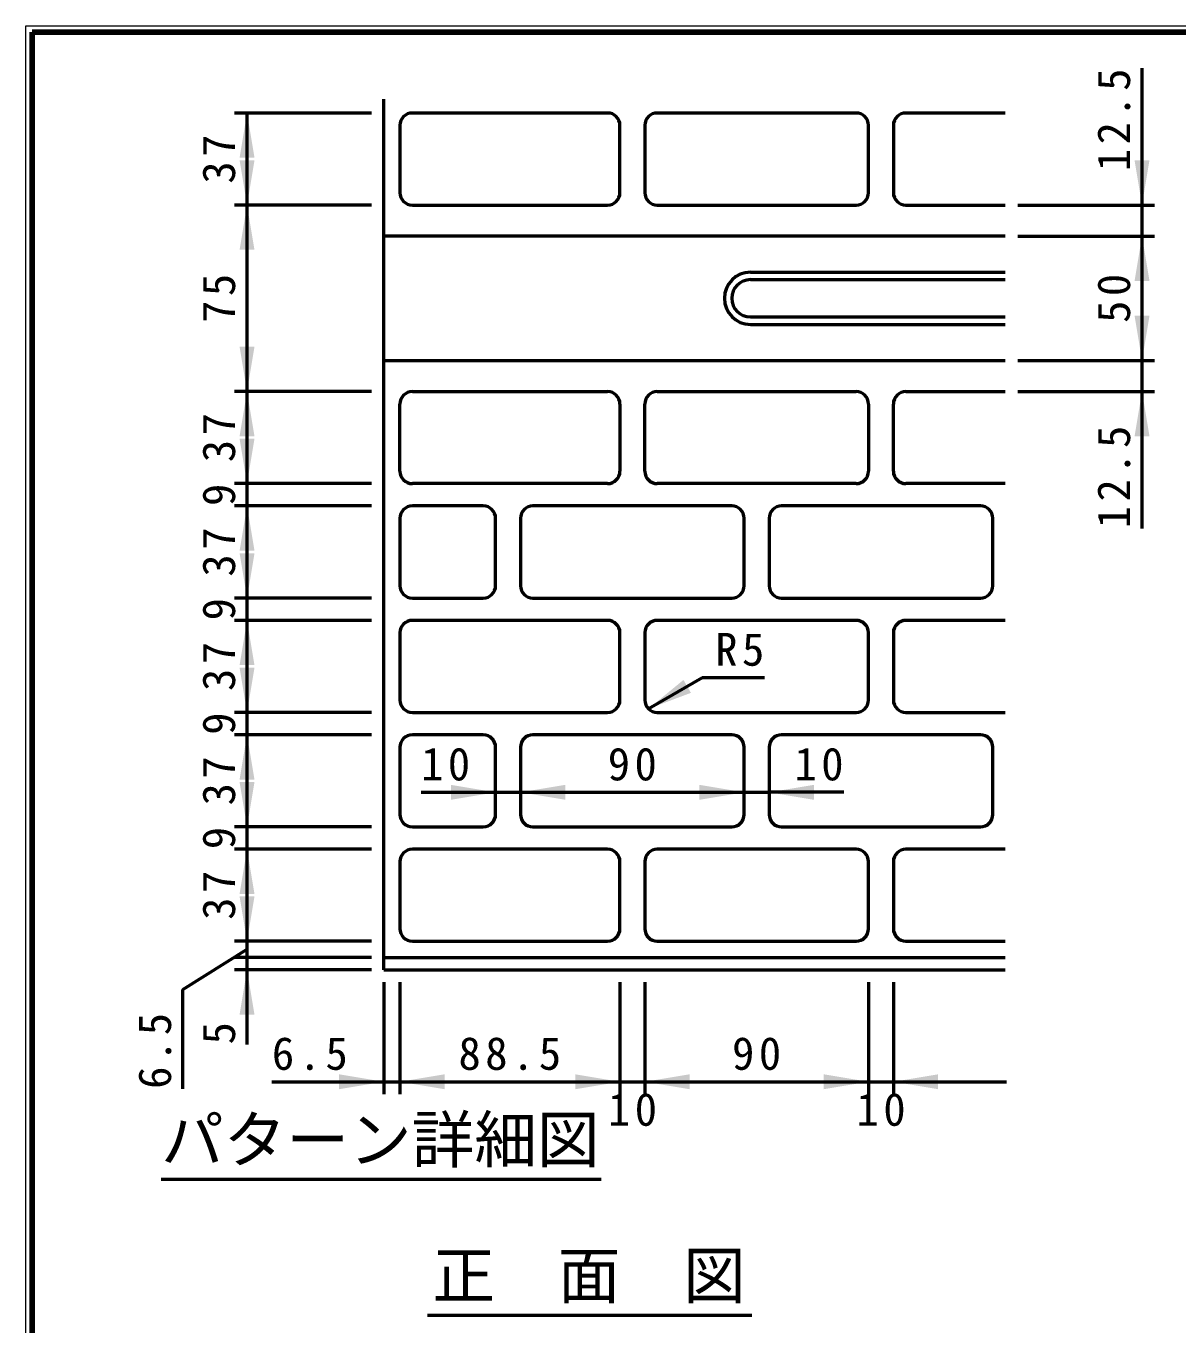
# Model space of a CAD drawing. Units: millimetres, scale not verified, with parts at other scales. Extents: x 100 to 4105, y 100 to 2870.
# Drawn here: x 100 to 1026, y 1826 to 2870 of the extents above; entities that cross this region are included whole.
import ezdxf
from ezdxf.enums import TextEntityAlignment as Align

# ---------------------------------------------------------------- set-up
doc = ezdxf.new("R2010")
doc.units = ezdxf.units.MM
doc.header["$LTSCALE"] = 5
doc.layers.add('V-nasSTD', color=7, linetype='Continuous', lineweight=50)
doc.styles.add('ＭＳ ゴシック', font='')
doc.styles.get('ＭＳ ゴシック').set_extended_font_data('MS Gothic')

msp = doc.modelspace()

# ---------------------------------------------------------------- hatches: boundary and pattern name
at = {"layer": 'V-nasSTD'}
for points in [[(283.858, 2764), (277.858, 2800), (271.858, 2764)], [(271.858, 2762), (277.858, 2726), (283.858, 2762)], [(991.858, 2762), (997.858, 2726), (1003.858, 2762)], [(283.858, 2690), (277.858, 2726), (271.858, 2690)], [(1003.858, 2665), (997.858, 2701), (991.858, 2665)], [(991.858, 2637), (997.858, 2601), (1003.858, 2637)], [(271.858, 2612), (277.858, 2576), (283.858, 2612)], [(283.858, 2540), (277.858, 2576), (271.858, 2540)], [(1003.858, 2540), (997.858, 2576), (991.858, 2540)], [(271.858, 2538), (277.858, 2502), (283.858, 2538)], [(283.858, 2448), (277.858, 2484), (271.858, 2448)], [(271.858, 2446), (277.858, 2410), (283.858, 2446)], [(283.858, 2356), (277.858, 2392), (271.858, 2356)], [(271.858, 2354), (277.858, 2318), (283.858, 2354)], [(628.964, 2344.125), (600.787, 2320.929), (634.964, 2333.733)], [(283.858, 2264), (277.858, 2300), (271.858, 2264)], [(271.858, 2262), (277.858, 2226), (283.858, 2262)], [(441.858, 2247.742), (477.858, 2253.742), (441.858, 2259.742)], [(533.858, 2259.742), (497.858, 2253.742), (533.858, 2247.742)], [(641.858, 2247.742), (677.858, 2253.742), (641.858, 2259.742)], [(733.858, 2259.742), (697.858, 2253.742), (733.858, 2247.742)], [(283.858, 2172), (277.858, 2208), (271.858, 2172)], [(271.858, 2170), (277.858, 2134), (283.858, 2170)], [(283.858, 2075), (277.858, 2111), (271.858, 2075)], [(351.858, 2015), (387.858, 2021), (351.858, 2027)], [(436.858, 2027), (400.858, 2021), (436.858, 2015)], [(541.858, 2015), (577.858, 2021), (541.858, 2027)], [(633.858, 2027), (597.858, 2021), (633.858, 2015)], [(741.858, 2015), (777.858, 2021), (741.858, 2027)], [(833.858, 2027), (797.858, 2021), (833.858, 2015)]]:
    msp.add_hatch(color=256, dxfattribs=at).paths.add_polyline_path(points)

# ---------------------------------------------------------------- linework, layer by layer
at = {"layer": 'V-nasSTD', "lineweight": 100}
for p, q in [((105, 2865), (105, 105)), ((4100, 2865), (105, 2865))]:
    msp.add_line(p, q, dxfattribs=at)
at = {"layer": 'V-nasSTD'}
for p, q in [((997.858, 2726), (997.858, 2836)), ((387.858, 2111), (387.858, 2811)), ((377.858, 2800), (267.858, 2800)), ((277.858, 2726), (277.858, 2800)), ((567.858, 2800), (410.858, 2800)), ((767.858, 2800), (607.858, 2800)), ((887.858, 2800), (807.858, 2800)), ((400.858, 2790), (400.858, 2736)), ((577.858, 2736), (577.858, 2790)), ((597.858, 2790), (597.858, 2736)), ((777.858, 2736), (777.858, 2790)), ((797.858, 2790), (797.858, 2736)), ((377.858, 2726), (267.858, 2726)), ((277.858, 2576), (277.858, 2726)), ((410.858, 2726), (567.858, 2726)), ((607.858, 2726), (767.858, 2726)), ((807.858, 2726), (887.858, 2726)), ((897.858, 2726), (1007.858, 2726)), ((997.858, 2701), (997.858, 2726)), ((887.858, 2701), (387.858, 2701)), ((897.858, 2701), (1007.858, 2701)), ((997.858, 2601), (997.858, 2701)), ((682.858, 2672), (887.858, 2672)), ((682.858, 2666), (887.858, 2666)), ((682.858, 2636), (887.858, 2636)), ((682.858, 2630), (887.858, 2630)), ((387.858, 2601), (887.858, 2601)), ((897.858, 2601), (1007.858, 2601)), ((997.858, 2576), (997.858, 2601)), ((377.858, 2576), (267.858, 2576)), ((277.858, 2502), (277.858, 2576)), ((410.858, 2576), (567.858, 2576)), ((607.858, 2576), (767.858, 2576)), ((807.858, 2576), (887.858, 2576)), ((897.858, 2576), (1007.858, 2576)), ((997.858, 2466), (997.858, 2576)), ((400.858, 2512), (400.858, 2566)), ((577.858, 2566), (577.858, 2512)), ((597.858, 2512), (597.858, 2566)), ((777.858, 2566), (777.858, 2512)), ((797.858, 2512), (797.858, 2566)), ((377.858, 2502), (267.858, 2502)), ((277.858, 2484), (277.858, 2502)), ((567.858, 2502), (410.858, 2502)), ((767.858, 2502), (607.858, 2502)), ((887.858, 2502), (807.858, 2502)), ((377.858, 2484), (267.858, 2484)), ((277.858, 2410), (277.858, 2484)), ((400.858, 2474), (400.858, 2420)), ((467.858, 2484), (410.858, 2484)), ((477.858, 2420), (477.858, 2474)), ((497.858, 2474), (497.858, 2420)), ((667.858, 2484), (507.858, 2484)), ((677.858, 2420), (677.858, 2474)), ((697.858, 2474), (697.858, 2420)), ((867.858, 2484), (707.858, 2484)), ((877.858, 2420), (877.858, 2474)), ((377.858, 2410), (267.858, 2410)), ((377.858, 2410), (267.858, 2410)), ((277.858, 2392), (277.858, 2410)), ((410.858, 2410), (467.858, 2410)), ((507.858, 2410), (667.858, 2410)), ((707.858, 2410), (867.858, 2410)), ((377.858, 2392), (267.858, 2392)), ((277.858, 2318), (277.858, 2392)), ((567.858, 2392), (410.858, 2392)), ((767.858, 2392), (607.858, 2392)), ((887.858, 2392), (807.858, 2392)), ((400.858, 2382), (400.858, 2328)), ((577.858, 2328), (577.858, 2382)), ((597.858, 2382), (597.858, 2328)), ((777.858, 2328), (777.858, 2382)), ((797.858, 2382), (797.858, 2328)), ((644.088, 2345.929), (600.787, 2320.929)), ((694.088, 2345.929), (644.088, 2345.929)), ((377.858, 2318), (267.858, 2318)), ((377.858, 2318), (267.858, 2318)), ((277.858, 2300), (277.858, 2318)), ((410.858, 2318), (567.858, 2318)), ((607.858, 2318), (767.858, 2318)), ((807.858, 2318), (887.858, 2318)), ((377.858, 2300), (267.858, 2300)), ((277.858, 2226), (277.858, 2300)), ((467.858, 2300), (410.858, 2300)), ((667.858, 2300), (507.858, 2300)), ((867.858, 2300), (707.858, 2300)), ((400.858, 2290), (400.858, 2236)), ((477.858, 2236), (477.858, 2290)), ((497.858, 2290), (497.858, 2236)), ((677.858, 2236), (677.858, 2290)), ((697.858, 2290), (697.858, 2236)), ((877.858, 2236), (877.858, 2290)), ((417.858, 2253.742), (477.858, 2253.742)), ((477.858, 2253.742), (497.858, 2253.742)), ((497.858, 2253.742), (677.858, 2253.742)), ((677.858, 2253.742), (697.858, 2253.742)), ((757.858, 2253.742), (697.858, 2253.742)), ((377.858, 2226), (267.858, 2226)), ((377.858, 2226), (267.858, 2226)), ((277.858, 2208), (277.858, 2226)), ((410.858, 2226), (467.858, 2226)), ((507.858, 2226), (667.858, 2226)), ((707.858, 2226), (867.858, 2226)), ((377.858, 2208), (267.858, 2208)), ((277.858, 2134), (277.858, 2208)), ((567.858, 2208), (410.858, 2208)), ((767.858, 2208), (607.858, 2208)), ((887.858, 2208), (807.858, 2208)), ((400.858, 2198), (400.858, 2144)), ((577.858, 2144), (577.858, 2198)), ((597.858, 2198), (597.858, 2144)), ((777.858, 2144), (777.858, 2198)), ((797.858, 2198), (797.858, 2144)), ((377.858, 2134), (267.858, 2134)), ((277.858, 2121), (277.858, 2134)), ((410.858, 2134), (567.858, 2134)), ((607.858, 2134), (767.858, 2134)), ((807.858, 2134), (887.858, 2134)), ((226.322, 2095.284), (277.858, 2127.5)), ((377.858, 2121), (267.858, 2121)), ((277.858, 2111), (277.858, 2121)), ((387.858, 2121), (887.858, 2121)), ((377.858, 2111), (267.858, 2111)), ((277.858, 2051), (277.858, 2111)), ((387.858, 2111), (887.858, 2111)), ((387.858, 2101), (387.858, 2011)), ((400.858, 2101), (400.858, 2011)), ((577.858, 2101), (577.858, 2011)), ((597.858, 2101), (597.858, 2011)), ((777.858, 2101), (777.858, 2011)), ((797.858, 2101), (797.858, 2011)), ((226.322, 2015.284), (226.322, 2095.284)), ((297.858, 2021), (387.858, 2021)), ((387.858, 2021), (400.858, 2021)), ((400.858, 2021), (577.858, 2021)), ((577.858, 2021), (597.858, 2021)), ((597.858, 2021), (777.858, 2021)), ((777.858, 2021), (797.858, 2021)), ((797.858, 2021), (888.858, 2021)), ((208.679, 1942.611), (562.689, 1942.611)), ((423.029, 1833.283), (683.835, 1833.283))]:
    msp.add_line(p, q, dxfattribs=at)
at = {"layer": 'V-nasSTD', "lineweight": 13}
msp.add_lwpolyline([(100, 100), (100, 2870), (4105, 2870), (4105, 100)], close=True, dxfattribs=at)
at = {"layer": 'V-nasSTD'}
for centre, radius, start, end in [((410.858, 2790), 10, 90, 180), ((567.858, 2790), 10, 0, 90), ((607.858, 2790), 10, 90, 180), ((767.858, 2790), 10, 0, 90), ((807.858, 2790), 10, 90, 180), ((410.858, 2736), 10, 180, 270), ((567.858, 2736), 10, 270, 0), ((607.858, 2736), 10, 180, 270), ((767.858, 2736), 10, 270, 0), ((807.858, 2736), 10, 180, 270), ((682.858, 2651), 21, 90, 270), ((682.858, 2651), 15, 90, 270), ((410.858, 2566), 10, 90, 180), ((567.858, 2566), 10, 0, 90), ((607.858, 2566), 10, 90, 180), ((767.858, 2566), 10, 0, 90), ((807.858, 2566), 10, 90, 180), ((410.858, 2512), 10, 180, 270), ((567.858, 2512), 10, 270, 0), ((607.858, 2512), 10, 180, 270), ((767.858, 2512), 10, 270, 0), ((807.858, 2512), 10, 180, 270), ((410.858, 2474), 10, 90, 180), ((467.858, 2474), 10, 0, 90), ((507.858, 2474), 10, 90, 180), ((667.858, 2474), 10, 0, 90), ((707.858, 2474), 10, 90, 180), ((867.858, 2474), 10, 0, 90), ((410.858, 2420), 10, 180, 270), ((467.858, 2420), 10, 270, 0), ((507.858, 2420), 10, 180, 270), ((667.858, 2420), 10, 270, 0), ((707.858, 2420), 10, 180, 270), ((867.858, 2420), 10, 270, 0), ((410.858, 2382), 10, 90, 180), ((567.858, 2382), 10, 0, 90), ((607.858, 2382), 10, 90, 180), ((767.858, 2382), 10, 0, 90), ((807.858, 2382), 10, 90, 180), ((410.858, 2328), 10, 180, 270), ((567.858, 2328), 10, 270, 0), ((607.858, 2328), 10, 180, 270), ((767.858, 2328), 10, 270, 0), ((807.858, 2328), 10, 180, 270), ((410.858, 2290), 10, 90, 180), ((467.858, 2290), 10, 0, 90), ((507.858, 2290), 10, 90, 180), ((667.858, 2290), 10, 0, 90), ((707.858, 2290), 10, 90, 180), ((867.858, 2290), 10, 0, 90), ((410.858, 2236), 10, 180, 270), ((467.858, 2236), 10, 270, 0), ((507.858, 2236), 10, 180, 270), ((667.858, 2236), 10, 270, 0), ((707.858, 2236), 10, 180, 270), ((867.858, 2236), 10, 270, 0), ((410.858, 2198), 10, 90, 180), ((567.858, 2198), 10, 0, 90), ((607.858, 2198), 10, 90, 180), ((767.858, 2198), 10, 0, 90), ((807.858, 2198), 10, 90, 180), ((410.858, 2144), 10, 180, 270), ((567.858, 2144), 10, 270, 0), ((607.858, 2144), 10, 180, 270), ((767.858, 2144), 10, 270, 0), ((807.858, 2144), 10, 180, 270)]:
    msp.add_arc(centre, radius, start, end, dxfattribs=at)

# ---------------------------------------------------------------- texts
at = {"layer": 'V-nasSTD', "style": 'ＭＳ ゴシック'}
for s, p in [('9', (241.858, 2484)), ('9', (241.858, 2392)), ('9', (241.858, 2300)), ('9', (241.858, 2208)), ('5', (241.858, 2051))]:
    msp.add_text(s, height=26.39, rotation=90, dxfattribs=at).set_placement(p, align=Align.TOP_LEFT)
for s, p in [('パターン詳細図', (208.679, 1993.011)), ('正\u3000面\u3000図', (427.029, 1883.683))]:
    msp.add_text(s, height=36.95, dxfattribs=at).set_placement(p, align=Align.TOP_LEFT)
at = {"layer": 'V-nasSTD', "char_height": 26.39, "attachment_point": 1, "rotation": 90, "style": 'ＭＳ ゴシック'}
for s, insert in [('\\T1.2;12.5', (961.858, 2753.2)), ('\\T1.2;37', (241.858, 2743.2)), ('\\T1.2;75', (241.858, 2631.2)), ('\\T1.2;50', (961.858, 2631.2)), ('\\T1.2;37', (241.858, 2519.2)), ('\\T1.2;12.5', (961.858, 2466)), ('\\T1.2;37', (241.858, 2427.2)), ('\\T1.2;37', (241.858, 2335.2)), ('\\T1.2;37', (241.858, 2243.2)), ('\\T1.2;37', (241.858, 2151.2)), ('\\T1.2;6.5', (190.322, 2015.284))]:
    msp.add_mtext(s, dxfattribs=dict(at, insert=insert))
at = {"layer": 'V-nasSTD', "char_height": 26.39, "attachment_point": 1, "style": 'ＭＳ ゴシック'}
for s, insert in [('\\T1.2;R5', (654.488, 2381.929)), ('\\T1.2;10', (417.858, 2289.742)), ('\\T1.2;90', (568.058, 2289.742)), ('\\T1.2;10', (718.258, 2289.742)), ('\\T1.2;6.5', (297.858, 2057)), ('\\T1.2;88.5', (447.958, 2057)), ('\\T1.2;90', (668.058, 2057)), ('\\T1.2;10', (568.203, 2012)), ('\\T1.2;10', (768.203, 2012))]:
    msp.add_mtext(s, dxfattribs=dict(at, insert=insert))

doc.saveas('drawing.dxf')
